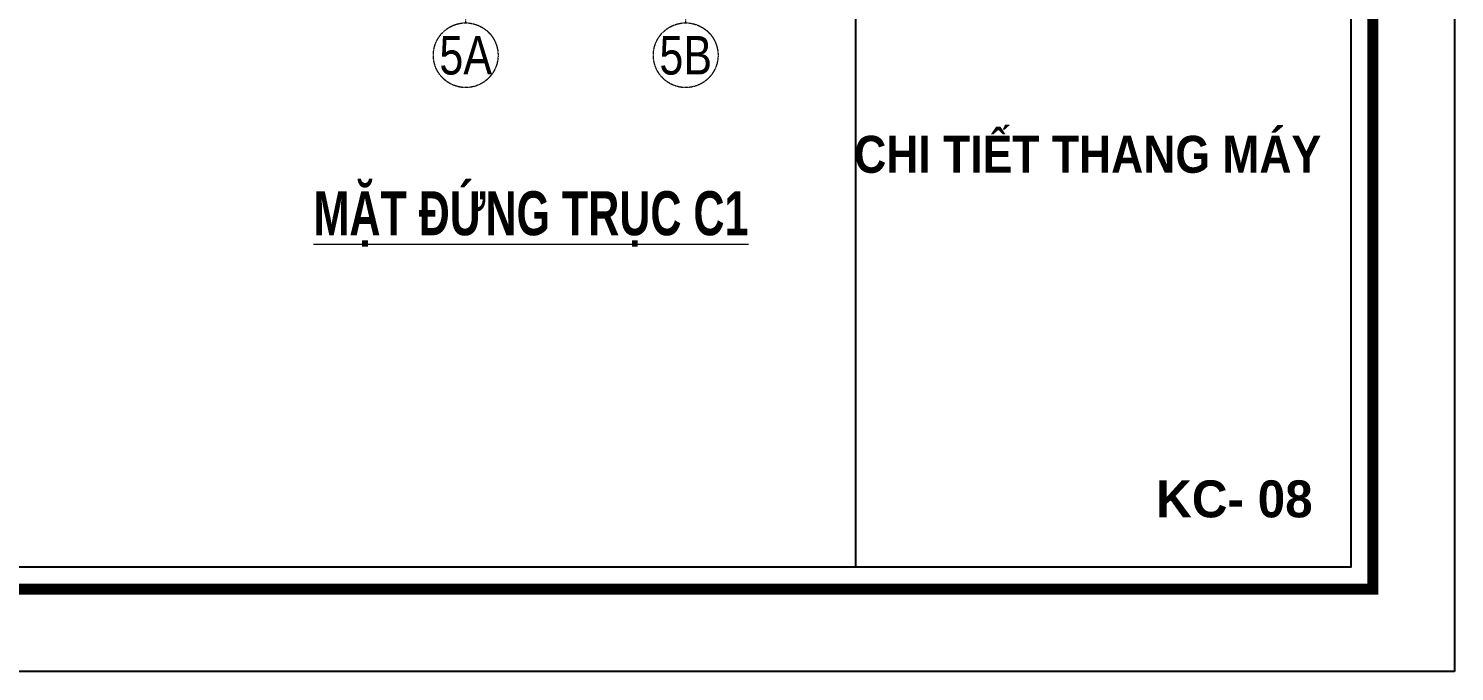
# Model space of a CAD drawing. Header units: millimetres. Extents: x 61738 to 439738, y 60858 to 151243.
# Drawn here: x 384776 to 397738, y 84100 to 89943 of the extents above; entities that cross this region are included whole.
import ezdxf
from ezdxf.enums import TextEntityAlignment as Align

# ---------------------------------------------------------------- set-up
doc = ezdxf.new("R2010")
doc.units = ezdxf.units.MM
doc.linetypes.add('CENTER', pattern=[2, 1.25, -0.25, 0.25, -0.25])
for name, color, linetype, lineweight in [('10-TEXT', 4, 'Continuous', 15), ('6-TRUC', 8, 'CENTER', 9), ('TEXT', 7, 'Continuous', 25)]:
    doc.layers.add(name, color=color, linetype=linetype, lineweight=lineweight)
doc.layers.add('Khungbo', color=32, linetype='Continuous')
doc.layers.add('KICHTHUOC', color=8, linetype='Continuous')
doc.styles.add('A3 - Text 3.5', font='VnArialH.TTF', dxfattribs={"width": 0.8, "height": 350})
doc.styles.add('FONT 2', font='UTM Neo Sans IntelBold.ttf')
doc.styles.add('T3', font='VnArialH-Bold.TTF', dxfattribs={"width": 0.9})

# ---------------------------------------------------------------- blocks, each defined once
blk = doc.blocks.new('CDS12')
at = {"layer": 'Defpoints'}
blk.add_lwpolyline([(91835, 363353), (49835, 363353), (49835, 393053), (91835, 393053)], close=True, dxfattribs=at)
at = {"layer": 'Khungbo', "color": 1, "const_width": 100}
blk.add_lwpolyline([(91094, 364100), (50996, 364100), (50996, 392312), (91094, 392312)], close=True, dxfattribs=at)
at = {"layer": 'Khungbo', "color": 1}
for points in [[(90894, 364300), (51196, 364300), (51196, 392112), (90894, 392112)], [(90894, 392112), (90894, 364300), (86394, 364300), (86394, 392112)]]:
    blk.add_lwpolyline(points, close=True, dxfattribs=at)
blk = doc.blocks.new('Truc X')
at = {"layer": '6-TRUC', "color": 2}
blk.add_line((0, 0), (0, 150), dxfattribs=at)
blk.add_circle((0, -400), 400, dxfattribs=at)
at = {"layer": '6-TRUC', "color": 2, "style": 'A3 - Text 3.5', "width": 0.8}
blk.add_attdef('1', text='', height=500, dxfattribs=at).set_placement((-13, -400), align=Align.MIDDLE_CENTER)

msp = doc.modelspace()

# ---------------------------------------------------------------- block references
at = {"layer": 'KICHTHUOC'}
msp.add_blockref('CDS12', (305903.3, -279252.9), dxfattribs=at)
ref = msp.add_blockref('Truc X', (388749.9, 89993.9), dxfattribs=dict(at, xscale=0.7349999999496504, yscale=0.7349999999496504, zscale=0.7349999999496504))
ref.add_attrib('1', '5a', dxfattribs={"layer": 'TEXT', "color": 2, "height": 350, "style": 'A3 - Text 3.5', "width": 0.8}).set_placement((388749.9, 89699.9), align=Align.MIDDLE_CENTER)
ref = msp.add_blockref('Truc X', (390749.9, 89993.9), dxfattribs=dict(at, xscale=0.7349999999496504, yscale=0.7349999999496504, zscale=0.7349999999496504))
ref.add_attrib('1', '5b', dxfattribs={"layer": 'TEXT', "color": 2, "height": 350, "style": 'A3 - Text 3.5', "width": 0.8}).set_placement((390749.9, 89699.9), align=Align.MIDDLE_CENTER)

# ---------------------------------------------------------------- texts
at = {"layer": '10-TEXT', "style": 'FONT 2', "width": 0.9}
msp.add_text('CHI TIẾT THANG MÁY', height=336, dxfattribs=at).set_placement((394403.8, 88631.6), align=Align.CENTER)
at = {"layer": '10-TEXT', "style": 'T3', "width": 0.7}
msp.add_text('%%UmÆt ®øng trôc c1', height=400, dxfattribs=at).set_placement((391319.9, 88064.2), align=Align.RIGHT)
at = {"layer": '10-TEXT', "style": 'FONT 2'}
msp.add_text('KC- 08', height=336, dxfattribs=at).set_placement((395737.7, 85668.5), align=Align.MIDDLE_CENTER)

doc.saveas('drawing.dxf')
